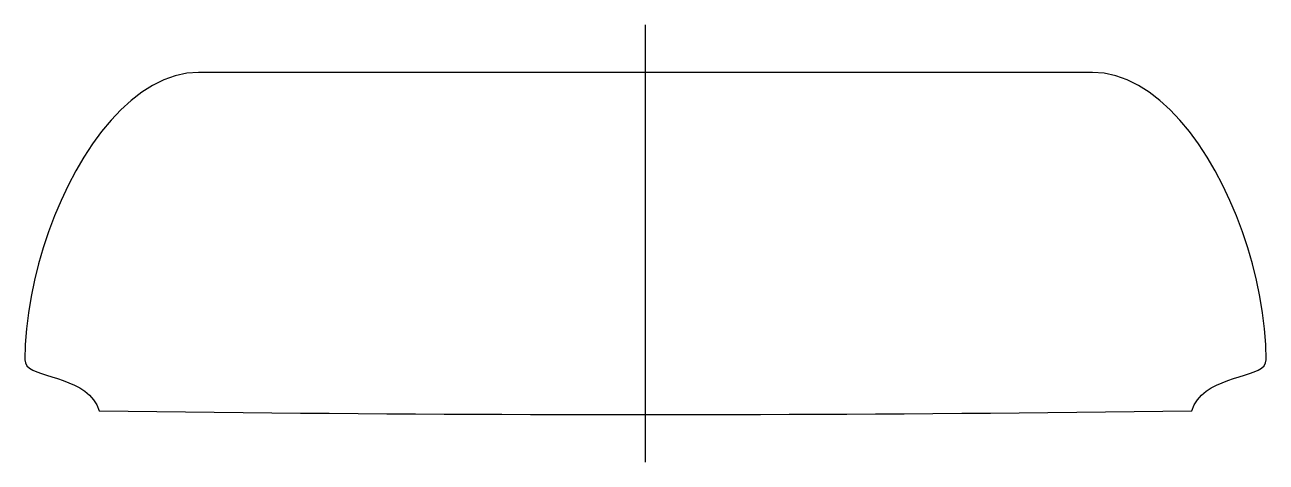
# Model space of a CAD drawing. Header units: metres. Extents: x -261 to 261, y -20 to 164.
import ezdxf

# ---------------------------------------------------------------- set-up
doc = ezdxf.new("R2010")
doc.units = ezdxf.units.M

msp = doc.modelspace()

# ---------------------------------------------------------------- linework, layer by layer
at = {"layer": 'CUT'}
for p, q in [((-197.4668, 142.222), (-202.2574, 140.5224)), ((-192.5779, 143.2702), (-197.4668, 142.222)), ((-187.602, 143.6282), (-192.5779, 143.2702)), ((-178.2219, 143.6282), (-187.602, 143.6282)), ((-168.8418, 143.6282), (-178.2219, 143.6282)), ((-159.4617, 143.6282), (-168.8418, 143.6282)), ((-150.0816, 143.6282), (-159.4617, 143.6282)), ((-140.7015, 143.6282), (-150.0816, 143.6282)), ((-131.3214, 143.6282), (-140.7015, 143.6282)), ((-121.9413, 143.6282), (-131.3214, 143.6282)), ((-112.5612, 143.6282), (-121.9413, 143.6282)), ((-103.1811, 143.6282), (-112.5612, 143.6282)), ((-93.801, 143.6282), (-103.1811, 143.6282)), ((-84.4209, 143.6282), (-93.801, 143.6282)), ((-75.0408, 143.6282), (-84.4209, 143.6282)), ((-65.6607, 143.6282), (-75.0408, 143.6282)), ((-56.2806, 143.6282), (-65.6607, 143.6282)), ((-46.9005, 143.6282), (-56.2806, 143.6282)), ((-37.5204, 143.6282), (-46.9005, 143.6282)), ((-28.1403, 143.6282), (-37.5204, 143.6282)), ((-18.7602, 143.6282), (-28.1403, 143.6282)), ((-9.3801, 143.6282), (-18.7602, 143.6282)), ((0, 143.6282), (-9.3801, 143.6282)), ((9.3801, 143.6282), (0, 143.6282)), ((0, 143.6282), (0, 143.6282)), ((18.7602, 143.6282), (9.3801, 143.6282)), ((28.1403, 143.6282), (18.7602, 143.6282)), ((37.5204, 143.6282), (28.1403, 143.6282)), ((46.9005, 143.6282), (37.5204, 143.6282)), ((56.2806, 143.6282), (46.9005, 143.6282)), ((65.6607, 143.6282), (56.2806, 143.6282)), ((75.0408, 143.6282), (65.6607, 143.6282)), ((84.4209, 143.6282), (75.0408, 143.6282)), ((93.801, 143.6282), (84.4209, 143.6282)), ((103.1811, 143.6282), (93.801, 143.6282)), ((112.5612, 143.6282), (103.1811, 143.6282)), ((121.9413, 143.6282), (112.5612, 143.6282)), ((131.3214, 143.6282), (121.9413, 143.6282)), ((140.7015, 143.6282), (131.3214, 143.6282)), ((150.0816, 143.6282), (140.7015, 143.6282)), ((159.4617, 143.6282), (150.0816, 143.6282)), ((168.8418, 143.6282), (159.4617, 143.6282)), ((178.2219, 143.6282), (168.8418, 143.6282)), ((187.602, 143.6282), (178.2219, 143.6282)), ((192.5779, 143.2702), (187.602, 143.6282)), ((197.4668, 142.222), (192.5779, 143.2702)), ((202.2574, 140.5224), (197.4668, 142.222)), ((-206.9389, 138.2102), (-211.4999, 135.324)), ((-202.2574, 140.5224), (-206.9389, 138.2102)), ((206.9389, 138.2102), (202.2574, 140.5224)), ((211.4999, 135.324), (206.9389, 138.2102)), ((-215.9296, 131.9027), (-220.2168, 127.985)), ((-211.4999, 135.324), (-215.9296, 131.9027)), ((215.9296, 131.9027), (211.4999, 135.324)), ((220.2168, 127.985), (215.9296, 131.9027)), ((-220.2168, 127.985), (-224.3504, 123.6096)), ((224.3504, 123.6096), (220.2168, 127.985)), ((-224.3504, 123.6096), (-228.3194, 118.8153)), ((228.3194, 118.8153), (224.3504, 123.6096)), ((-228.3194, 118.8153), (-232.1126, 113.6408)), ((232.1126, 113.6408), (228.3194, 118.8153)), ((-232.1126, 113.6408), (-235.719, 108.1249)), ((235.719, 108.1249), (232.1126, 113.6408)), ((-235.719, 108.1249), (-239.1275, 102.3063)), ((239.1275, 102.3063), (235.719, 108.1249)), ((-239.1275, 102.3063), (-242.327, 96.2239)), ((242.327, 96.2239), (239.1275, 102.3063)), ((-242.327, 96.2239), (-245.3064, 89.9162)), ((245.3064, 89.9162), (242.327, 96.2239)), ((-245.3064, 89.9162), (-248.0546, 83.4222)), ((248.0546, 83.4222), (245.3064, 89.9162)), ((-248.0546, 83.4222), (-250.5607, 76.7804)), ((250.5607, 76.7804), (248.0546, 83.4222)), ((-250.5607, 76.7804), (-252.8134, 70.0298)), ((252.8134, 70.0298), (250.5607, 76.7804)), ((-252.8134, 70.0298), (-254.8017, 63.209)), ((254.8017, 63.209), (252.8134, 70.0298)), ((-254.8017, 63.209), (-256.5145, 56.3567)), ((256.5145, 56.3567), (254.8017, 63.209)), ((-256.5145, 56.3567), (-257.9407, 49.5118)), ((257.9407, 49.5118), (256.5145, 56.3567)), ((-257.9407, 49.5118), (-259.0693, 42.713)), ((259.0693, 42.713), (257.9407, 49.5118)), ((-259.0693, 42.713), (-259.8892, 35.999)), ((259.8892, 35.999), (259.0693, 42.713)), ((-259.8892, 35.999), (-260.3893, 29.4086)), ((260.3893, 29.4086), (259.8892, 35.999)), ((-260.3893, 29.4086), (-260.5584, 22.9805)), ((260.5584, 22.9805), (260.3893, 29.4086)), ((-260.5584, 22.9805), (-260.3253, 21.6555)), ((-260.3253, 21.6555), (-259.6581, 20.5169)), ((259.6581, 20.5169), (260.3253, 21.6555)), ((260.3253, 21.6555), (260.5584, 22.9805)), ((-259.6581, 20.5169), (-258.605, 19.5326)), ((-258.605, 19.5326), (-257.2143, 18.6706)), ((-257.2143, 18.6706), (-255.5341, 17.8991)), ((-255.5341, 17.8991), (-253.6127, 17.186)), ((-253.6127, 17.186), (-251.4983, 16.4994)), ((-251.4983, 16.4994), (-249.2392, 15.8072)), ((-249.2392, 15.8072), (-246.8834, 15.0776)), ((246.8834, 15.0776), (249.2392, 15.8072)), ((249.2392, 15.8072), (251.4983, 16.4994)), ((251.4983, 16.4994), (253.6127, 17.186)), ((253.6127, 17.186), (255.5341, 17.8991)), ((255.5341, 17.8991), (257.2143, 18.6706)), ((257.2143, 18.6706), (258.605, 19.5326)), ((258.605, 19.5326), (259.6581, 20.5169)), ((-246.8834, 15.0776), (-244.4793, 14.2785)), ((-244.4793, 14.2785), (-242.075, 13.3779)), ((-242.075, 13.3779), (-239.7188, 12.344)), ((-239.7188, 12.344), (-237.4589, 11.1447)), ((-237.4589, 11.1447), (-235.3436, 9.7481)), ((235.3436, 9.7481), (237.4589, 11.1447)), ((237.4589, 11.1447), (239.7188, 12.344)), ((239.7188, 12.344), (242.075, 13.3779)), ((242.075, 13.3779), (244.4793, 14.2785)), ((244.4793, 14.2785), (246.8834, 15.0776)), ((-235.3436, 9.7481), (-233.4209, 8.1222)), ((-233.4209, 8.1222), (-231.7392, 6.235)), ((-231.7392, 6.235), (-230.3466, 4.0545)), ((230.3466, 4.0545), (231.7392, 6.235)), ((231.7392, 6.235), (233.4209, 8.1222)), ((233.4209, 8.1222), (235.3436, 9.7481)), ((-230.3466, 4.0545), (-229.2914, 1.5488)), ((-229.2914, 1.5488), (-217.2234, 1.3901)), ((-217.2234, 1.3901), (-205.1555, 1.2399)), ((-205.1555, 1.2399), (-193.0875, 1.0983)), ((-193.0875, 1.0983), (-181.0195, 0.9653)), ((-181.0195, 0.9653), (-168.9515, 0.8409)), ((-168.9515, 0.8409), (-156.8836, 0.7251)), ((-156.8836, 0.7251), (-144.8156, 0.6178)), ((-144.8156, 0.6178), (-132.7476, 0.5191)), ((-132.7476, 0.5191), (-120.6797, 0.429)), ((-120.6797, 0.429), (-108.6117, 0.3475)), ((-108.6117, 0.3475), (-96.5437, 0.2746)), ((-96.5437, 0.2746), (-84.4758, 0.2102)), ((-84.4758, 0.2102), (-72.4078, 0.1545)), ((-72.4078, 0.1545), (-60.3398, 0.1073)), ((-60.3398, 0.1073), (-48.2719, 0.0686)), ((-48.2719, 0.0686), (-36.2039, 0.0386)), ((-36.2039, 0.0386), (-24.1359, 0.0172)), ((-24.1359, 0.0172), (-12.068, 0.0043)), ((-12.068, 0.0043), (0, 0)), ((0, 0), (12.068, 0.0043)), ((0, 0), (0, 0)), ((12.068, 0.0043), (24.1359, 0.0172)), ((24.1359, 0.0172), (36.2039, 0.0386)), ((36.2039, 0.0386), (48.2719, 0.0686)), ((48.2719, 0.0686), (60.3398, 0.1073)), ((60.3398, 0.1073), (72.4078, 0.1545)), ((72.4078, 0.1545), (84.4758, 0.2102)), ((84.4758, 0.2102), (96.5437, 0.2746)), ((96.5437, 0.2746), (108.6117, 0.3475)), ((108.6117, 0.3475), (120.6797, 0.429)), ((120.6797, 0.429), (132.7476, 0.5191)), ((132.7476, 0.5191), (144.8156, 0.6178)), ((144.8156, 0.6178), (156.8836, 0.7251)), ((156.8836, 0.7251), (168.9515, 0.8409)), ((168.9515, 0.8409), (181.0195, 0.9653)), ((181.0195, 0.9653), (193.0875, 1.0983)), ((193.0875, 1.0983), (205.1555, 1.2399)), ((205.1555, 1.2399), (217.2234, 1.3901)), ((217.2234, 1.3901), (229.2914, 1.5488)), ((229.2914, 1.5488), (230.3466, 4.0545))]:
    msp.add_line(p, q, dxfattribs=at)
at = {"layer": 'REG'}
msp.add_line((0, -20), (0, 163.6282), dxfattribs=at)

doc.saveas('drawing.dxf')
